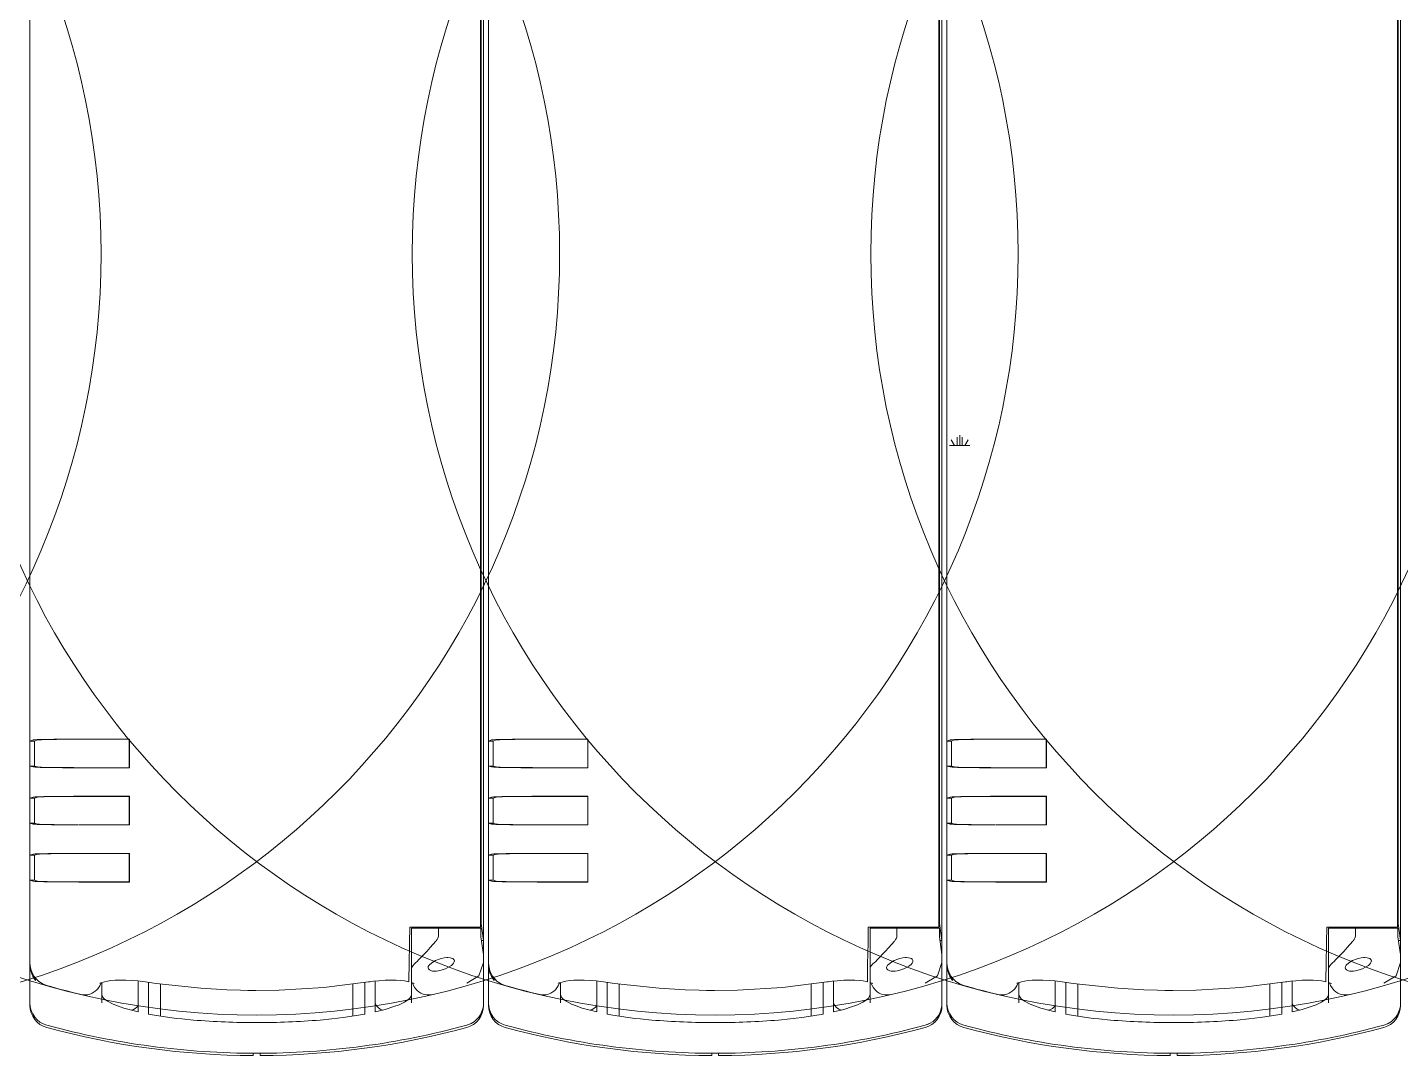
# Model space of a CAD drawing. Header units: millimetres. Extents: x -6000 to 26000, y -6000 to 26000.
# Drawn here: x 125.45 to 142.17, y -4346.6 to -4334.08 of the extents above; entities that cross this region are included whole.
import ezdxf

# ---------------------------------------------------------------- set-up
doc = ezdxf.new("R2010")
doc.units = ezdxf.units.MM
doc.header["$MEASUREMENT"] = 0
doc.layers.add('Чертеж и Рисунок_Ном._пера__1', color=7, linetype='Continuous', lineweight=15)
doc.layers.add('Чертеж и Рисунок_Ном._пера__7', color=7, linetype='Continuous', lineweight=15)

msp = doc.modelspace()

# ---------------------------------------------------------------- hatches: boundary and pattern name
at = {"layer": 'Чертеж и Рисунок_Ном._пера__1', "linetype": 'Continuous', "lineweight": 15}
h = msp.add_hatch(dxfattribs=at)
h.set_pattern_fill('SWAMP', style=0, pattern_type=2)
h.set_pattern_definition([(0, (129.6786, -4365.155), (1, 1.73205), [0.25, -1.75]), (90, (129.8036, -4365.1551), (-1, 1.73205), [0.125, -3.3391]), (90, (129.8348, -4365.1551), (-1, 1.73205), [0.1, -3.3641]), (90, (129.7723, -4365.1551), (-1, 1.73205), [0.1, -3.3641]), (60, (129.8661, -4365.155), (-1, 1.73205), [0.08, -1.92]), (120, (129.7411, -4365.155), (-2, 0), [0.08, -1.92])])
h.paths.add_polyline_path([(137.24, -4338.357), (136.545, -4338.357), (136.545, -4341.799), (137.24, -4341.799)])

# ---------------------------------------------------------------- linework, layer by layer
at = {"layer": 'Чертеж и Рисунок_Ном._пера__7', "color": 7, "linetype": 'Continuous', "lineweight": 15}
for p, q in [((131.007, -4328.772), (131.007, -4345.203)), ((136.589, -4328.772), (136.589, -4345.203)), ((142.172, -4328.772), (142.172, -4345.203)), ((130.977, -4329.113), (130.977, -4344.998)), ((136.56, -4329.113), (136.56, -4344.998)), ((142.143, -4329.113), (142.143, -4344.998)), ((125.485, -4333.688), (125.485, -4342.774)), ((130.969, -4345.04), (130.969, -4333.701)), ((131.067, -4333.688), (131.067, -4342.774)), ((136.552, -4345.04), (136.552, -4333.701)), ((136.65, -4333.688), (136.65, -4342.774)), ((142.134, -4345.04), (142.134, -4333.701)), ((125.485, -4342.774), (125.523, -4342.761)), ((125.485, -4342.774), (125.54, -4342.774)), ((125.485, -4343.078), (125.485, -4342.774)), ((125.578, -4342.761), (125.54, -4342.774)), ((125.54, -4342.774), (125.54, -4343.078)), ((126.078, -4342.752), (126.695, -4342.752)), ((126.694, -4342.753), (126.078, -4342.753)), ((126.695, -4342.752), (126.694, -4342.753)), ((126.694, -4342.753), (126.694, -4343.099)), ((126.695, -4342.752), (126.695, -4343.1)), ((131.067, -4342.774), (131.105, -4342.761)), ((131.067, -4342.774), (131.123, -4342.774)), ((131.067, -4343.078), (131.067, -4342.774)), ((131.161, -4342.761), (131.123, -4342.774)), ((131.123, -4342.774), (131.123, -4343.078)), ((131.661, -4342.752), (132.277, -4342.752)), ((132.276, -4342.753), (131.661, -4342.753)), ((132.277, -4342.752), (132.276, -4342.753)), ((132.276, -4342.753), (132.276, -4343.099)), ((132.277, -4342.752), (132.277, -4343.1)), ((136.65, -4342.774), (136.688, -4342.761)), ((136.65, -4342.774), (136.706, -4342.774)), ((136.65, -4343.078), (136.65, -4342.774)), ((136.743, -4342.761), (136.706, -4342.774)), ((136.706, -4342.774), (136.706, -4343.078)), ((137.243, -4342.752), (137.86, -4342.752)), ((137.859, -4342.753), (137.243, -4342.753)), ((137.86, -4342.752), (137.859, -4342.753)), ((137.859, -4342.753), (137.859, -4343.099)), ((137.86, -4342.752), (137.86, -4343.1)), ((125.485, -4343.078), (125.485, -4343.469)), ((125.485, -4343.078), (125.54, -4343.078)), ((125.522, -4343.09), (125.485, -4343.078)), ((125.578, -4343.09), (125.54, -4343.078)), ((131.067, -4343.078), (131.067, -4343.469)), ((131.067, -4343.078), (131.123, -4343.078)), ((131.105, -4343.09), (131.067, -4343.078)), ((131.161, -4343.09), (131.123, -4343.078)), ((136.65, -4343.078), (136.65, -4343.469)), ((136.65, -4343.078), (136.706, -4343.078)), ((136.688, -4343.09), (136.65, -4343.078)), ((136.743, -4343.09), (136.706, -4343.078)), ((126.694, -4343.099), (126.078, -4343.099)), ((126.695, -4343.1), (126.078, -4343.1)), ((126.694, -4343.099), (126.695, -4343.1)), ((132.276, -4343.099), (131.661, -4343.099)), ((132.277, -4343.1), (131.661, -4343.1)), ((132.276, -4343.099), (132.277, -4343.1)), ((137.859, -4343.099), (137.243, -4343.099)), ((137.86, -4343.1), (137.243, -4343.1)), ((137.859, -4343.099), (137.86, -4343.1)), ((125.485, -4343.469), (125.522, -4343.456)), ((125.485, -4343.469), (125.54, -4343.469)), ((125.485, -4343.773), (125.485, -4343.469)), ((125.578, -4343.457), (125.54, -4343.469)), ((125.54, -4343.469), (125.54, -4343.773)), ((126.078, -4343.447), (126.695, -4343.447)), ((126.694, -4343.448), (126.078, -4343.448)), ((126.695, -4343.447), (126.694, -4343.448)), ((126.694, -4343.448), (126.694, -4343.794)), ((126.695, -4343.447), (126.695, -4343.795)), ((131.067, -4343.469), (131.105, -4343.456)), ((131.067, -4343.469), (131.123, -4343.469)), ((131.067, -4343.773), (131.067, -4343.469)), ((131.161, -4343.457), (131.123, -4343.469)), ((131.123, -4343.469), (131.123, -4343.773)), ((131.661, -4343.447), (132.277, -4343.447)), ((132.276, -4343.448), (131.661, -4343.448)), ((132.277, -4343.447), (132.276, -4343.448)), ((132.276, -4343.448), (132.276, -4343.794)), ((132.277, -4343.447), (132.277, -4343.795)), ((136.65, -4343.469), (136.688, -4343.456)), ((136.65, -4343.469), (136.706, -4343.469)), ((136.65, -4343.773), (136.65, -4343.469)), ((136.743, -4343.457), (136.706, -4343.469)), ((136.706, -4343.469), (136.706, -4343.773)), ((137.243, -4343.447), (137.86, -4343.447)), ((137.859, -4343.448), (137.243, -4343.448)), ((137.86, -4343.447), (137.859, -4343.448)), ((137.859, -4343.448), (137.859, -4343.794)), ((137.86, -4343.447), (137.86, -4343.795)), ((125.522, -4343.786), (125.485, -4343.773)), ((125.485, -4343.773), (125.54, -4343.773)), ((125.485, -4343.773), (125.485, -4344.165)), ((125.578, -4343.786), (125.54, -4343.773)), ((126.694, -4343.794), (126.078, -4343.794)), ((126.695, -4343.795), (126.078, -4343.795)), ((126.695, -4343.795), (126.694, -4343.794)), ((131.105, -4343.786), (131.067, -4343.773)), ((131.067, -4343.773), (131.123, -4343.773)), ((131.067, -4343.773), (131.067, -4344.165)), ((131.161, -4343.786), (131.123, -4343.773)), ((132.276, -4343.794), (131.661, -4343.794)), ((132.277, -4343.795), (131.661, -4343.795)), ((132.277, -4343.795), (132.276, -4343.794)), ((136.688, -4343.786), (136.65, -4343.773)), ((136.65, -4343.773), (136.706, -4343.773)), ((136.65, -4343.773), (136.65, -4344.165)), ((136.743, -4343.786), (136.706, -4343.773)), ((137.859, -4343.794), (137.243, -4343.794)), ((137.86, -4343.795), (137.243, -4343.795)), ((137.86, -4343.795), (137.859, -4343.794)), ((125.485, -4344.165), (125.522, -4344.152)), ((125.54, -4344.165), (125.485, -4344.165)), ((125.485, -4344.469), (125.485, -4344.165)), ((125.578, -4344.152), (125.54, -4344.165)), ((125.54, -4344.165), (125.54, -4344.469)), ((126.078, -4344.143), (126.695, -4344.143)), ((126.694, -4344.144), (126.078, -4344.144)), ((126.695, -4344.143), (126.694, -4344.144)), ((126.694, -4344.144), (126.694, -4344.49)), ((126.695, -4344.143), (126.695, -4344.491)), ((131.067, -4344.165), (131.105, -4344.152)), ((131.123, -4344.165), (131.067, -4344.165)), ((131.067, -4344.469), (131.067, -4344.165)), ((131.161, -4344.152), (131.123, -4344.165)), ((131.123, -4344.165), (131.123, -4344.469)), ((131.661, -4344.143), (132.277, -4344.143)), ((132.276, -4344.144), (131.661, -4344.144)), ((132.277, -4344.143), (132.276, -4344.144)), ((132.276, -4344.144), (132.276, -4344.49)), ((132.277, -4344.143), (132.277, -4344.491)), ((136.65, -4344.165), (136.688, -4344.152)), ((136.706, -4344.165), (136.65, -4344.165)), ((136.65, -4344.469), (136.65, -4344.165)), ((136.743, -4344.152), (136.706, -4344.165)), ((136.706, -4344.165), (136.706, -4344.469)), ((137.243, -4344.143), (137.86, -4344.143)), ((137.859, -4344.144), (137.243, -4344.144)), ((137.86, -4344.143), (137.859, -4344.144)), ((137.859, -4344.144), (137.859, -4344.49)), ((137.86, -4344.143), (137.86, -4344.491)), ((125.522, -4344.481), (125.485, -4344.469)), ((125.485, -4344.469), (125.54, -4344.469)), ((125.485, -4344.469), (125.485, -4345.473)), ((125.578, -4344.481), (125.54, -4344.469)), ((126.694, -4344.49), (126.078, -4344.49)), ((126.695, -4344.491), (126.078, -4344.491)), ((126.695, -4344.491), (126.694, -4344.49)), ((131.105, -4344.481), (131.067, -4344.469)), ((131.067, -4344.469), (131.123, -4344.469)), ((131.067, -4344.469), (131.067, -4345.473)), ((131.161, -4344.481), (131.123, -4344.469)), ((132.276, -4344.49), (131.661, -4344.49)), ((132.277, -4344.491), (131.661, -4344.491)), ((132.277, -4344.491), (132.276, -4344.49)), ((136.688, -4344.481), (136.65, -4344.469)), ((136.65, -4344.469), (136.706, -4344.469)), ((136.65, -4344.469), (136.65, -4345.473)), ((136.743, -4344.481), (136.706, -4344.469)), ((137.859, -4344.49), (137.243, -4344.49)), ((137.86, -4344.491), (137.243, -4344.491)), ((137.86, -4344.491), (137.859, -4344.49)), ((130.106, -4345.231), (130.11, -4345.04)), ((130.413, -4345.04), (130.11, -4345.04)), ((130.13, -4345.054), (130.457, -4345.054)), ((130.13, -4345.054), (130.13, -4345.536)), ((130.339, -4345.04), (130.339, -4345.054)), ((130.969, -4345.04), (130.413, -4345.04)), ((130.457, -4345.151), (130.457, -4345.054)), ((130.969, -4345.054), (130.457, -4345.054)), ((130.645, -4345.04), (130.645, -4345.054)), ((130.698, -4345.054), (130.698, -4345.04)), ((130.969, -4344.998), (130.977, -4344.998)), ((130.976, -4345.054), (130.969, -4345.054)), ((130.976, -4345.054), (130.976, -4345.158)), ((131.007, -4345.203), (130.977, -4344.998)), ((135.689, -4345.231), (135.692, -4345.04)), ((135.996, -4345.04), (135.692, -4345.04)), ((135.713, -4345.054), (136.039, -4345.054)), ((135.713, -4345.054), (135.713, -4345.536)), ((135.922, -4345.04), (135.922, -4345.054)), ((136.552, -4345.04), (135.996, -4345.04)), ((136.039, -4345.151), (136.039, -4345.054)), ((136.551, -4345.054), (136.039, -4345.054)), ((136.228, -4345.04), (136.228, -4345.054)), ((136.281, -4345.054), (136.281, -4345.04)), ((136.558, -4345.054), (136.551, -4345.054)), ((136.552, -4344.998), (136.56, -4344.998)), ((136.558, -4345.054), (136.558, -4345.158)), ((136.589, -4345.203), (136.56, -4344.998)), ((141.272, -4345.231), (141.275, -4345.04)), ((141.578, -4345.04), (141.275, -4345.04)), ((141.296, -4345.054), (141.622, -4345.054)), ((141.296, -4345.054), (141.296, -4345.536)), ((141.504, -4345.04), (141.504, -4345.054)), ((142.134, -4345.04), (141.578, -4345.04)), ((141.622, -4345.151), (141.622, -4345.054)), ((142.134, -4345.054), (141.622, -4345.054)), ((141.81, -4345.04), (141.81, -4345.054)), ((141.864, -4345.054), (141.864, -4345.04)), ((142.134, -4344.998), (142.143, -4344.998)), ((142.141, -4345.054), (142.134, -4345.054)), ((142.141, -4345.054), (142.141, -4345.158)), ((142.172, -4345.203), (142.143, -4344.998)), ((130.102, -4345.49), (130.106, -4345.231)), ((130.976, -4345.158), (131.007, -4345.373)), ((130.982, -4345.203), (131.007, -4345.203)), ((131.007, -4345.203), (131.007, -4345.373)), ((135.684, -4345.49), (135.689, -4345.231)), ((136.558, -4345.158), (136.589, -4345.373)), ((136.565, -4345.203), (136.589, -4345.203)), ((136.589, -4345.203), (136.589, -4345.373)), ((141.267, -4345.49), (141.272, -4345.231)), ((142.141, -4345.158), (142.172, -4345.373)), ((142.148, -4345.203), (142.172, -4345.203)), ((142.172, -4345.203), (142.172, -4345.373)), ((131.007, -4345.373), (131.007, -4345.47)), ((136.589, -4345.373), (136.589, -4345.47)), ((142.172, -4345.373), (142.172, -4345.47)), ((125.485, -4345.496), (125.485, -4345.473)), ((125.485, -4345.967), (125.485, -4345.496)), ((130.099, -4345.676), (130.102, -4345.49)), ((130.13, -4345.536), (130.13, -4345.681)), ((131.007, -4345.47), (131.007, -4345.995)), ((131.007, -4345.967), (131.007, -4345.47)), ((131.067, -4345.496), (131.067, -4345.473)), ((131.067, -4345.967), (131.067, -4345.496)), ((135.681, -4345.676), (135.684, -4345.49)), ((135.713, -4345.536), (135.713, -4345.681)), ((136.589, -4345.47), (136.589, -4345.995)), ((136.589, -4345.967), (136.589, -4345.47)), ((136.65, -4345.496), (136.65, -4345.473)), ((136.65, -4345.967), (136.65, -4345.496)), ((141.264, -4345.676), (141.267, -4345.49)), ((141.296, -4345.536), (141.296, -4345.681)), ((142.172, -4345.47), (142.172, -4345.995)), ((142.172, -4345.967), (142.172, -4345.47)), ((125.554, -4345.69), (125.554, -4345.665)), ((126.327, -4345.729), (126.327, -4345.729)), ((126.361, -4345.961), (126.361, -4345.714)), ((126.804, -4345.697), (126.804, -4346.074)), ((126.93, -4345.715), (126.93, -4346.1)), ((127.076, -4346.125), (127.076, -4345.735)), ((129.415, -4345.735), (129.415, -4346.125)), ((129.562, -4345.715), (129.562, -4346.1)), ((129.687, -4345.697), (129.687, -4346.074)), ((130.099, -4345.676), (130.098, -4345.705)), ((130.13, -4345.714), (130.13, -4345.681)), ((130.13, -4345.708), (130.13, -4345.681)), ((130.13, -4345.708), (130.13, -4345.961)), ((131.137, -4345.69), (131.137, -4345.665)), ((131.909, -4345.729), (131.909, -4345.729)), ((131.944, -4345.961), (131.944, -4345.714)), ((132.387, -4345.697), (132.387, -4346.074)), ((132.512, -4345.715), (132.512, -4346.1)), ((132.659, -4346.125), (132.659, -4345.735)), ((134.998, -4345.735), (134.998, -4346.125)), ((135.144, -4345.715), (135.144, -4346.1)), ((135.27, -4345.697), (135.27, -4346.074)), ((135.681, -4345.676), (135.681, -4345.705)), ((135.713, -4345.714), (135.713, -4345.681)), ((135.713, -4345.708), (135.713, -4345.681)), ((135.713, -4345.708), (135.713, -4345.961)), ((136.719, -4345.69), (136.719, -4345.665)), ((137.492, -4345.729), (137.492, -4345.729)), ((137.526, -4345.961), (137.526, -4345.714)), ((137.969, -4345.697), (137.969, -4346.074)), ((138.095, -4345.715), (138.095, -4346.1)), ((138.241, -4346.125), (138.241, -4345.735)), ((140.581, -4345.735), (140.581, -4346.125)), ((140.727, -4345.715), (140.727, -4346.1)), ((140.852, -4345.697), (140.852, -4346.074)), ((141.264, -4345.676), (141.263, -4345.705)), ((141.296, -4345.714), (141.296, -4345.681)), ((141.296, -4345.708), (141.296, -4345.681)), ((141.296, -4345.708), (141.296, -4345.961)), ((126.106, -4345.861), (126.106, -4345.861)), ((131.689, -4345.861), (131.689, -4345.861)), ((137.272, -4345.861), (137.272, -4345.861)), ((125.485, -4345.967), (125.485, -4345.995)), ((131.007, -4345.967), (131.007, -4345.967)), ((131.007, -4345.967), (131.007, -4345.967)), ((131.067, -4345.967), (131.067, -4345.995)), ((136.589, -4345.967), (136.589, -4345.967)), ((136.589, -4345.967), (136.589, -4345.967)), ((136.65, -4345.967), (136.65, -4345.995)), ((142.172, -4345.967), (142.172, -4345.967)), ((142.172, -4345.967), (142.172, -4345.967)), ((128.204, -4346.605), (128.204, -4346.577)), ((128.287, -4346.605), (128.287, -4346.577)), ((133.787, -4346.605), (133.787, -4346.577)), ((133.87, -4346.605), (133.87, -4346.577)), ((139.369, -4346.605), (139.369, -4346.577)), ((139.453, -4346.605), (139.453, -4346.577))]:
    msp.add_line(p, q, dxfattribs=at)
at = {"layer": 'Чертеж и Рисунок_Ном._пера__7', "color": 7, "linetype": 'Continuous', "lineweight": 15, "flags": 128}
for points in [[(125.522, -4343.09), (125.549, -4343.093), (125.576, -4343.094), (125.61, -4343.095), (125.653, -4343.096), (125.702, -4343.097), (125.757, -4343.098), (125.816, -4343.098), (125.88, -4343.099), (125.946, -4343.099), (126.014, -4343.099), (126.078, -4343.1)], [(125.578, -4343.09), (125.602, -4343.092), (125.626, -4343.094), (125.657, -4343.095), (125.695, -4343.095), (125.739, -4343.096), (125.788, -4343.097), (125.842, -4343.098), (125.899, -4343.098), (125.959, -4343.098), (126.02, -4343.098), (126.078, -4343.099)], [(131.105, -4343.09), (131.132, -4343.093), (131.158, -4343.094), (131.193, -4343.095), (131.235, -4343.096), (131.284, -4343.097), (131.339, -4343.098), (131.399, -4343.098), (131.463, -4343.099), (131.529, -4343.099), (131.597, -4343.099), (131.661, -4343.1)], [(131.161, -4343.09), (131.184, -4343.092), (131.208, -4343.094), (131.24, -4343.095), (131.278, -4343.095), (131.322, -4343.096), (131.371, -4343.097), (131.425, -4343.098), (131.482, -4343.098), (131.541, -4343.098), (131.602, -4343.098), (131.661, -4343.099)], [(136.688, -4343.09), (136.714, -4343.093), (136.741, -4343.094), (136.776, -4343.095), (136.818, -4343.096), (136.867, -4343.097), (136.922, -4343.098), (136.982, -4343.098), (137.045, -4343.099), (137.111, -4343.099), (137.179, -4343.099), (137.243, -4343.1)], [(136.743, -4343.09), (136.767, -4343.092), (136.791, -4343.094), (136.822, -4343.095), (136.86, -4343.095), (136.904, -4343.096), (136.954, -4343.097), (137.007, -4343.098), (137.064, -4343.098), (137.124, -4343.098), (137.185, -4343.098), (137.243, -4343.099)], [(125.522, -4343.456), (125.549, -4343.454), (125.576, -4343.453), (125.61, -4343.452), (125.653, -4343.451), (125.702, -4343.45), (125.757, -4343.449), (125.816, -4343.448), (125.88, -4343.448), (125.946, -4343.448), (126.014, -4343.447), (126.078, -4343.447)], [(125.578, -4343.457), (125.602, -4343.454), (125.626, -4343.453), (125.657, -4343.452), (125.695, -4343.451), (125.739, -4343.451), (125.788, -4343.45), (125.842, -4343.449), (125.899, -4343.449), (125.959, -4343.448), (126.02, -4343.448), (126.078, -4343.448)], [(131.105, -4343.456), (131.132, -4343.454), (131.158, -4343.453), (131.193, -4343.452), (131.235, -4343.451), (131.284, -4343.45), (131.339, -4343.449), (131.399, -4343.448), (131.463, -4343.448), (131.529, -4343.448), (131.597, -4343.447), (131.661, -4343.447)], [(131.161, -4343.457), (131.184, -4343.454), (131.208, -4343.453), (131.24, -4343.452), (131.278, -4343.451), (131.322, -4343.451), (131.371, -4343.45), (131.425, -4343.449), (131.482, -4343.449), (131.541, -4343.448), (131.602, -4343.448), (131.661, -4343.448)], [(136.688, -4343.456), (136.714, -4343.454), (136.741, -4343.453), (136.776, -4343.452), (136.818, -4343.451), (136.867, -4343.45), (136.922, -4343.449), (136.982, -4343.448), (137.045, -4343.448), (137.111, -4343.448), (137.179, -4343.447), (137.243, -4343.447)], [(136.743, -4343.457), (136.767, -4343.454), (136.791, -4343.453), (136.822, -4343.452), (136.86, -4343.451), (136.904, -4343.451), (136.954, -4343.45), (137.007, -4343.449), (137.064, -4343.449), (137.124, -4343.448), (137.185, -4343.448), (137.243, -4343.448)], [(125.522, -4343.786), (125.547, -4343.788), (125.572, -4343.789), (125.605, -4343.79), (125.646, -4343.791), (125.693, -4343.792), (125.746, -4343.793), (125.805, -4343.794), (125.868, -4343.794), (125.934, -4343.795), (126.003, -4343.795), (126.072, -4343.795)], [(125.578, -4343.786), (125.6, -4343.788), (125.623, -4343.789), (125.653, -4343.79), (125.689, -4343.791), (125.732, -4343.792), (125.78, -4343.792), (125.832, -4343.793), (125.889, -4343.793), (125.949, -4343.794), (126.01, -4343.794), (126.073, -4343.794)], [(131.105, -4343.786), (131.13, -4343.788), (131.155, -4343.789), (131.188, -4343.79), (131.228, -4343.791), (131.276, -4343.792), (131.329, -4343.793), (131.388, -4343.794), (131.451, -4343.794), (131.517, -4343.795), (131.585, -4343.795), (131.655, -4343.795)], [(131.161, -4343.786), (131.183, -4343.788), (131.205, -4343.789), (131.235, -4343.79), (131.272, -4343.791), (131.314, -4343.792), (131.362, -4343.792), (131.415, -4343.793), (131.472, -4343.793), (131.531, -4343.794), (131.593, -4343.794), (131.656, -4343.794)], [(136.688, -4343.786), (136.712, -4343.788), (136.737, -4343.789), (136.771, -4343.79), (136.811, -4343.791), (136.858, -4343.792), (136.912, -4343.793), (136.97, -4343.794), (137.033, -4343.794), (137.099, -4343.795), (137.168, -4343.795), (137.238, -4343.795)], [(136.743, -4343.786), (136.766, -4343.788), (136.788, -4343.789), (136.818, -4343.79), (136.854, -4343.791), (136.897, -4343.792), (136.945, -4343.792), (136.998, -4343.793), (137.054, -4343.793), (137.114, -4343.794), (137.175, -4343.794), (137.238, -4343.794)], [(125.522, -4344.152), (125.549, -4344.149), (125.576, -4344.148), (125.61, -4344.147), (125.653, -4344.146), (125.702, -4344.145), (125.757, -4344.145), (125.816, -4344.144), (125.88, -4344.143), (125.946, -4344.143), (126.014, -4344.143), (126.078, -4344.143)], [(125.578, -4344.152), (125.602, -4344.15), (125.626, -4344.149), (125.657, -4344.148), (125.695, -4344.147), (125.739, -4344.146), (125.788, -4344.145), (125.842, -4344.145), (125.899, -4344.144), (125.959, -4344.144), (126.02, -4344.144), (126.078, -4344.144)], [(131.105, -4344.152), (131.132, -4344.149), (131.158, -4344.148), (131.193, -4344.147), (131.235, -4344.146), (131.284, -4344.145), (131.339, -4344.145), (131.399, -4344.144), (131.463, -4344.143), (131.529, -4344.143), (131.597, -4344.143), (131.661, -4344.143)], [(131.161, -4344.152), (131.184, -4344.15), (131.208, -4344.149), (131.24, -4344.148), (131.278, -4344.147), (131.322, -4344.146), (131.371, -4344.145), (131.425, -4344.145), (131.482, -4344.144), (131.541, -4344.144), (131.602, -4344.144), (131.661, -4344.144)], [(136.688, -4344.152), (136.714, -4344.149), (136.741, -4344.148), (136.776, -4344.147), (136.818, -4344.146), (136.867, -4344.145), (136.922, -4344.145), (136.982, -4344.144), (137.045, -4344.143), (137.111, -4344.143), (137.179, -4344.143), (137.243, -4344.143)], [(136.743, -4344.152), (136.767, -4344.15), (136.791, -4344.149), (136.822, -4344.148), (136.86, -4344.147), (136.904, -4344.146), (136.954, -4344.145), (137.007, -4344.145), (137.064, -4344.144), (137.124, -4344.144), (137.185, -4344.144), (137.243, -4344.144)], [(125.522, -4344.481), (125.549, -4344.484), (125.576, -4344.485), (125.61, -4344.486), (125.653, -4344.487), (125.702, -4344.488), (125.757, -4344.489), (125.816, -4344.489), (125.88, -4344.49), (125.946, -4344.49), (126.014, -4344.49), (126.078, -4344.491)], [(125.578, -4344.481), (125.602, -4344.483), (125.626, -4344.485), (125.657, -4344.486), (125.695, -4344.486), (125.739, -4344.487), (125.788, -4344.488), (125.842, -4344.489), (125.899, -4344.489), (125.959, -4344.489), (126.02, -4344.489), (126.078, -4344.49)], [(131.105, -4344.481), (131.132, -4344.484), (131.158, -4344.485), (131.193, -4344.486), (131.235, -4344.487), (131.284, -4344.488), (131.339, -4344.489), (131.399, -4344.489), (131.463, -4344.49), (131.529, -4344.49), (131.597, -4344.49), (131.661, -4344.491)], [(131.161, -4344.481), (131.184, -4344.483), (131.208, -4344.485), (131.24, -4344.486), (131.278, -4344.486), (131.322, -4344.487), (131.371, -4344.488), (131.425, -4344.489), (131.482, -4344.489), (131.541, -4344.489), (131.602, -4344.489), (131.661, -4344.49)], [(136.688, -4344.481), (136.714, -4344.484), (136.741, -4344.485), (136.776, -4344.486), (136.818, -4344.487), (136.867, -4344.488), (136.922, -4344.489), (136.982, -4344.489), (137.045, -4344.49), (137.111, -4344.49), (137.179, -4344.49), (137.243, -4344.491)], [(136.743, -4344.481), (136.767, -4344.483), (136.791, -4344.485), (136.822, -4344.486), (136.86, -4344.486), (136.904, -4344.487), (136.954, -4344.488), (137.007, -4344.489), (137.064, -4344.489), (137.124, -4344.489), (137.185, -4344.489), (137.243, -4344.49)], [(130.427, -4345.211), (130.359, -4345.288), (130.316, -4345.336), (130.275, -4345.38), (130.257, -4345.399), (130.221, -4345.436), (130.195, -4345.462), (130.183, -4345.472)], [(130.457, -4345.151), (130.455, -4345.164), (130.452, -4345.174), (130.442, -4345.192), (130.431, -4345.206)], [(136.01, -4345.211), (135.941, -4345.288), (135.898, -4345.336), (135.858, -4345.38), (135.839, -4345.399), (135.803, -4345.436), (135.778, -4345.462), (135.766, -4345.472)], [(136.039, -4345.151), (136.038, -4345.164), (136.034, -4345.174), (136.024, -4345.192), (136.014, -4345.206)], [(141.593, -4345.211), (141.524, -4345.288), (141.481, -4345.336), (141.44, -4345.38), (141.422, -4345.399), (141.386, -4345.436), (141.36, -4345.462), (141.348, -4345.472)], [(141.622, -4345.151), (141.62, -4345.164), (141.617, -4345.174), (141.607, -4345.192), (141.597, -4345.206)], [(130.332, -4345.535), (130.335, -4345.522), (130.344, -4345.505), (130.353, -4345.495), (130.39, -4345.466), (130.423, -4345.448), (130.467, -4345.43), (130.492, -4345.422)], [(130.492, -4345.422), (130.528, -4345.415), (130.56, -4345.411), (130.573, -4345.411), (130.601, -4345.413), (130.618, -4345.417), (130.634, -4345.424), (130.643, -4345.431), (130.652, -4345.448)], [(135.915, -4345.535), (135.918, -4345.522), (135.927, -4345.505), (135.936, -4345.495), (135.973, -4345.466), (136.005, -4345.448), (136.05, -4345.43), (136.075, -4345.422)], [(136.075, -4345.422), (136.111, -4345.415), (136.142, -4345.411), (136.155, -4345.411), (136.183, -4345.413), (136.2, -4345.417), (136.217, -4345.424), (136.226, -4345.431), (136.234, -4345.448)], [(141.497, -4345.535), (141.5, -4345.522), (141.509, -4345.505), (141.519, -4345.495), (141.555, -4345.466), (141.588, -4345.448), (141.632, -4345.43), (141.657, -4345.422)], [(141.657, -4345.422), (141.694, -4345.415), (141.725, -4345.411), (141.738, -4345.411), (141.766, -4345.413), (141.783, -4345.417), (141.8, -4345.424), (141.808, -4345.431), (141.817, -4345.448)], [(125.686, -4345.75), (125.632, -4345.728), (125.591, -4345.701), (125.557, -4345.668), (125.532, -4345.636), (125.507, -4345.587), (125.496, -4345.554), (125.487, -4345.513), (125.485, -4345.473)], [(125.554, -4345.69), (125.521, -4345.641), (125.506, -4345.61), (125.494, -4345.571), (125.485, -4345.514), (125.485, -4345.496)], [(130.13, -4345.536), (130.146, -4345.512), (130.167, -4345.488), (130.183, -4345.472)], [(130.492, -4345.565), (130.459, -4345.572), (130.435, -4345.575), (130.415, -4345.576), (130.387, -4345.575), (130.373, -4345.572), (130.348, -4345.562), (130.336, -4345.549), (130.332, -4345.535)], [(130.652, -4345.452), (130.65, -4345.463), (130.641, -4345.481), (130.629, -4345.495), (130.617, -4345.506), (130.601, -4345.518), (130.573, -4345.534), (130.543, -4345.548), (130.526, -4345.554), (130.492, -4345.565)], [(130.802, -4345.724), (130.952, -4345.634), (131.007, -4345.47)], [(131.268, -4345.75), (131.214, -4345.728), (131.173, -4345.701), (131.139, -4345.668), (131.115, -4345.636), (131.089, -4345.587), (131.078, -4345.554), (131.07, -4345.513), (131.067, -4345.473)], [(131.137, -4345.69), (131.104, -4345.641), (131.089, -4345.61), (131.076, -4345.571), (131.068, -4345.514), (131.067, -4345.496)], [(135.713, -4345.536), (135.728, -4345.512), (135.749, -4345.488), (135.766, -4345.472)], [(136.075, -4345.565), (136.042, -4345.572), (136.017, -4345.575), (135.997, -4345.576), (135.97, -4345.575), (135.956, -4345.572), (135.93, -4345.562), (135.918, -4345.549), (135.915, -4345.535)], [(136.235, -4345.452), (136.233, -4345.463), (136.224, -4345.481), (136.212, -4345.495), (136.199, -4345.506), (136.184, -4345.518), (136.156, -4345.534), (136.125, -4345.548), (136.109, -4345.554), (136.075, -4345.565)], [(136.384, -4345.724), (136.535, -4345.634), (136.589, -4345.47)], [(136.851, -4345.75), (136.797, -4345.728), (136.756, -4345.701), (136.722, -4345.668), (136.697, -4345.636), (136.672, -4345.587), (136.661, -4345.554), (136.652, -4345.513), (136.65, -4345.473)], [(136.719, -4345.69), (136.686, -4345.641), (136.672, -4345.61), (136.659, -4345.571), (136.65, -4345.514), (136.65, -4345.496)], [(141.296, -4345.536), (141.311, -4345.512), (141.332, -4345.488), (141.348, -4345.472)], [(141.657, -4345.565), (141.624, -4345.572), (141.6, -4345.575), (141.58, -4345.576), (141.552, -4345.575), (141.539, -4345.572), (141.513, -4345.562), (141.501, -4345.549), (141.497, -4345.535)], [(141.817, -4345.452), (141.816, -4345.463), (141.807, -4345.481), (141.795, -4345.495), (141.782, -4345.506), (141.767, -4345.518), (141.738, -4345.534), (141.708, -4345.548), (141.692, -4345.554), (141.657, -4345.565)], [(141.967, -4345.724), (142.117, -4345.634), (142.172, -4345.47)], [(126.109, -4345.861), (126.15, -4345.867), (126.185, -4345.864), (126.202, -4345.861), (126.224, -4345.854), (126.244, -4345.846), (126.28, -4345.822), (126.3, -4345.804), (126.31, -4345.792), (126.334, -4345.757), (126.35, -4345.718)], [(126.886, -4345.708), (126.853, -4345.703), (126.797, -4345.696), (126.726, -4345.69), (126.651, -4345.686), (126.584, -4345.685), (126.524, -4345.688), (126.471, -4345.692), (126.428, -4345.698), (126.392, -4345.705), (126.365, -4345.713), (126.346, -4345.719), (126.334, -4345.725)], [(129.606, -4345.708), (129.064, -4345.774), (128.519, -4345.807), (128.235, -4345.812), (128.221, -4345.812), (128.208, -4345.811), (128.184, -4345.811), (128.138, -4345.811), (128.049, -4345.809), (127.881, -4345.804), (127.564, -4345.786), (127.021, -4345.728), (126.886, -4345.708)], [(129.606, -4345.708), (129.621, -4345.706), (129.637, -4345.703), (129.669, -4345.699), (129.731, -4345.693), (129.809, -4345.687), (129.88, -4345.685), (129.943, -4345.686), (129.998, -4345.69), (130.046, -4345.696), (130.085, -4345.702), (130.098, -4345.705)], [(130.13, -4345.714), (130.141, -4345.718), (130.155, -4345.723), (130.164, -4345.728)], [(130.142, -4345.718), (130.155, -4345.751), (130.172, -4345.781), (130.2, -4345.812), (130.218, -4345.827), (130.244, -4345.844), (130.259, -4345.851), (130.286, -4345.86), (130.32, -4345.866), (130.357, -4345.866), (130.382, -4345.861)], [(131.692, -4345.861), (131.733, -4345.867), (131.768, -4345.864), (131.785, -4345.861), (131.806, -4345.854), (131.826, -4345.846), (131.863, -4345.822), (131.882, -4345.804), (131.893, -4345.792), (131.916, -4345.757), (131.932, -4345.718)], [(132.468, -4345.708), (132.436, -4345.703), (132.38, -4345.696), (132.309, -4345.69), (132.234, -4345.686), (132.166, -4345.685), (132.106, -4345.688), (132.054, -4345.692), (132.01, -4345.698), (131.975, -4345.705), (131.948, -4345.713), (131.929, -4345.719), (131.917, -4345.725)], [(135.188, -4345.708), (134.647, -4345.774), (134.101, -4345.807), (133.818, -4345.812), (133.804, -4345.812), (133.791, -4345.811), (133.767, -4345.811), (133.72, -4345.811), (133.632, -4345.809), (133.464, -4345.804), (133.146, -4345.786), (132.603, -4345.728), (132.468, -4345.708)], [(135.188, -4345.708), (135.204, -4345.706), (135.22, -4345.703), (135.251, -4345.699), (135.314, -4345.693), (135.392, -4345.687), (135.463, -4345.685), (135.526, -4345.686), (135.581, -4345.69), (135.628, -4345.696), (135.667, -4345.702), (135.681, -4345.705)], [(135.713, -4345.714), (135.724, -4345.718), (135.738, -4345.723), (135.747, -4345.728)], [(135.724, -4345.718), (135.737, -4345.751), (135.755, -4345.781), (135.782, -4345.812), (135.8, -4345.827), (135.826, -4345.844), (135.842, -4345.851), (135.869, -4345.86), (135.903, -4345.866), (135.94, -4345.866), (135.965, -4345.861)], [(137.274, -4345.861), (137.315, -4345.867), (137.35, -4345.864), (137.367, -4345.861), (137.389, -4345.854), (137.409, -4345.846), (137.445, -4345.822), (137.465, -4345.804), (137.476, -4345.792), (137.499, -4345.757), (137.515, -4345.718)], [(138.051, -4345.708), (138.019, -4345.703), (137.962, -4345.696), (137.892, -4345.69), (137.817, -4345.686), (137.749, -4345.685), (137.689, -4345.688), (137.637, -4345.692), (137.593, -4345.698), (137.558, -4345.705), (137.531, -4345.713), (137.511, -4345.719), (137.499, -4345.725)], [(140.771, -4345.708), (140.229, -4345.774), (139.684, -4345.807), (139.4, -4345.812), (139.386, -4345.812), (139.374, -4345.811), (139.349, -4345.811), (139.303, -4345.811), (139.215, -4345.809), (139.047, -4345.804), (138.729, -4345.786), (138.186, -4345.728), (138.051, -4345.708)], [(140.771, -4345.708), (140.787, -4345.706), (140.803, -4345.703), (140.834, -4345.699), (140.897, -4345.693), (140.974, -4345.687), (141.045, -4345.685), (141.108, -4345.686), (141.164, -4345.69), (141.211, -4345.696), (141.25, -4345.702), (141.263, -4345.705)], [(141.296, -4345.714), (141.306, -4345.718), (141.32, -4345.723), (141.33, -4345.728)], [(141.307, -4345.718), (141.32, -4345.751), (141.338, -4345.781), (141.365, -4345.812), (141.383, -4345.827), (141.409, -4345.844), (141.425, -4345.851), (141.451, -4345.86), (141.485, -4345.866), (141.522, -4345.866), (141.547, -4345.861)], [(126.361, -4345.861), (126.37, -4345.89), (126.39, -4345.914), (126.43, -4345.944), (126.498, -4345.979), (126.552, -4346.001), (126.627, -4346.026), (126.771, -4346.066), (126.804, -4346.074)], [(129.687, -4346.074), (129.809, -4346.043), (129.917, -4346.009), (129.979, -4345.985), (130.043, -4345.954), (130.085, -4345.928), (130.111, -4345.905), (130.125, -4345.883), (130.13, -4345.861)], [(131.944, -4345.861), (131.952, -4345.89), (131.972, -4345.914), (132.012, -4345.944), (132.08, -4345.979), (132.135, -4346.001), (132.209, -4346.026), (132.353, -4346.066), (132.387, -4346.074)], [(135.27, -4346.074), (135.392, -4346.043), (135.499, -4346.009), (135.562, -4345.985), (135.626, -4345.954), (135.668, -4345.928), (135.693, -4345.905), (135.708, -4345.883), (135.713, -4345.861)], [(137.526, -4345.861), (137.535, -4345.89), (137.555, -4345.914), (137.595, -4345.944), (137.663, -4345.979), (137.717, -4346.001), (137.792, -4346.026), (137.936, -4346.066), (137.969, -4346.074)], [(140.852, -4346.074), (140.975, -4346.043), (141.082, -4346.009), (141.144, -4345.985), (141.208, -4345.954), (141.25, -4345.928), (141.276, -4345.905), (141.291, -4345.883), (141.296, -4345.861)], [(130.802, -4346.236), (130.857, -4346.214), (130.898, -4346.188), (130.922, -4346.167), (130.949, -4346.137), (130.967, -4346.111), (130.984, -4346.078), (130.998, -4346.037), (131.005, -4345.998), (131.007, -4345.967)], [(136.384, -4346.236), (136.439, -4346.214), (136.481, -4346.188), (136.505, -4346.167), (136.531, -4346.137), (136.549, -4346.111), (136.566, -4346.078), (136.58, -4346.037), (136.588, -4345.998), (136.589, -4345.967)], [(141.967, -4346.236), (142.022, -4346.214), (142.063, -4346.188), (142.088, -4346.167), (142.114, -4346.137), (142.132, -4346.111), (142.149, -4346.078), (142.163, -4346.037), (142.17, -4345.998), (142.172, -4345.967)], [(127.474, -4346.173), (127.334, -4346.159), (127.267, -4346.152), (127.185, -4346.141), (127.001, -4346.113), (126.93, -4346.1)], [(129.562, -4346.1), (129.434, -4346.122), (129.299, -4346.142), (129.23, -4346.151), (129.16, -4346.159), (129.018, -4346.173)], [(130.803, -4346.235), (130.814, -4346.232), (130.825, -4346.228), (130.836, -4346.224), (130.847, -4346.219), (130.857, -4346.214)], [(133.056, -4346.173), (132.916, -4346.159), (132.85, -4346.152), (132.767, -4346.141), (132.583, -4346.113), (132.512, -4346.1)], [(135.144, -4346.1), (135.017, -4346.122), (134.882, -4346.142), (134.813, -4346.151), (134.742, -4346.159), (134.6, -4346.173)], [(136.385, -4346.235), (136.397, -4346.232), (136.408, -4346.228), (136.419, -4346.224), (136.429, -4346.219), (136.44, -4346.214)], [(138.639, -4346.173), (138.499, -4346.159), (138.432, -4346.152), (138.35, -4346.141), (138.166, -4346.113), (138.095, -4346.1)], [(140.727, -4346.1), (140.599, -4346.122), (140.465, -4346.142), (140.395, -4346.151), (140.325, -4346.159), (140.183, -4346.173)], [(141.968, -4346.235), (141.979, -4346.232), (141.99, -4346.228), (142.001, -4346.224), (142.012, -4346.219), (142.023, -4346.214)]]:
    msp.add_lwpolyline(points, dxfattribs=at)
at = {"layer": 'Чертеж и Рисунок_Ном._пера__7', "color": 7, "linetype": 'Continuous', "lineweight": 15}
for centre in [(117.08, -4336.84), (122.663, -4336.84), (128.246, -4336.84), (133.828, -4336.84), (139.411, -4336.84), (144.994, -4336.84)]:
    msp.add_circle(centre, 9.271, dxfattribs=at)
for centre, radius, start, end in [((128.246, -4336.84), 9.271, 253.9693, 256.6757), ((128.246, -4336.84), 9.271, 253.9963, 256.6584), ((133.828, -4336.84), 9.271, 253.9693, 256.6757), ((133.828, -4336.84), 9.271, 253.9963, 256.6584), ((139.411, -4336.84), 9.271, 253.9693, 256.6757), ((139.411, -4336.84), 9.271, 253.9963, 256.6584), ((125.763, -4345.967), 0.278, 180, 254.7815), ((125.763, -4345.995), 0.278, 180, 254.7815), ((126.687, -4345.918), 0.139, 283.743, 327.2931), ((129.818, -4345.918), 0.139, 199.7042, 253.3252), ((130.729, -4345.995), 0.278, 285.2185, 0), ((131.345, -4345.967), 0.278, 180, 254.7815), ((131.345, -4345.995), 0.278, 180, 254.7815), ((132.27, -4345.918), 0.139, 283.743, 327.2931), ((135.401, -4345.918), 0.139, 199.7042, 253.3252), ((136.311, -4345.995), 0.278, 285.2185, 0), ((136.928, -4345.967), 0.278, 180, 254.7815), ((136.928, -4345.995), 0.278, 180, 254.7815), ((137.852, -4345.918), 0.139, 283.743, 327.2931), ((140.983, -4345.918), 0.139, 199.7042, 253.3252), ((141.894, -4345.995), 0.278, 285.2185, 0), ((128.246, -4336.84), 9.737, 254.7815, 270), ((128.246, -4336.84), 9.364, 265.2712, 270), ((128.246, -4336.84), 9.364, 270, 274.7288), ((128.246, -4336.84), 9.737, 270, 285.2185), ((133.828, -4336.84), 9.737, 254.7815, 270), ((133.828, -4336.84), 9.364, 265.2712, 270), ((133.828, -4336.84), 9.364, 270, 274.7288), ((133.828, -4336.84), 9.737, 270, 285.2185), ((139.411, -4336.84), 9.737, 254.7815, 270), ((139.411, -4336.84), 9.364, 265.2712, 270), ((139.411, -4336.84), 9.364, 270, 274.7288), ((139.411, -4336.84), 9.737, 270, 285.2185), ((128.246, -4336.868), 9.737, 254.7815, 269.7544), ((128.246, -4336.868), 9.737, 270.2456, 285.2185), ((133.828, -4336.868), 9.737, 254.7815, 269.7544), ((133.828, -4336.868), 9.737, 270.2456, 285.2185), ((139.411, -4336.868), 9.737, 254.7815, 269.7544), ((139.411, -4336.868), 9.737, 270.2456, 285.2185)]:
    msp.add_arc(centre, radius, start, end, dxfattribs=at)
for centre, major_axis, ratio, start_param, end_param in [((126.078, -4342.761), (0.556, 0), 0.017455, 1.570796, 3.089233), ((126.078, -4342.761), (-0.501, 0), 0.017455, 4.712389, 6.230825), ((131.661, -4342.761), (0.556, 0), 0.017455, 1.570796, 3.089233), ((131.661, -4342.761), (-0.501, 0), 0.017455, 4.712389, 6.230825), ((137.243, -4342.761), (0.556, 0), 0.017455, 1.570796, 3.089233), ((137.243, -4342.761), (-0.501, 0), 0.017455, 4.712389, 6.230825), ((130.492, -4344.884), (-0.522, 0), 0.36397, 2.037482, 2.180534), ((136.075, -4344.884), (-0.522, 0), 0.36397, 2.037482, 2.180534), ((141.657, -4344.884), (-0.522, 0), 0.36397, 2.037482, 2.180534)]:
    msp.add_ellipse(centre, major_axis=major_axis, ratio=ratio, start_param=start_param, end_param=end_param, dxfattribs=at)

doc.saveas('drawing.dxf')
